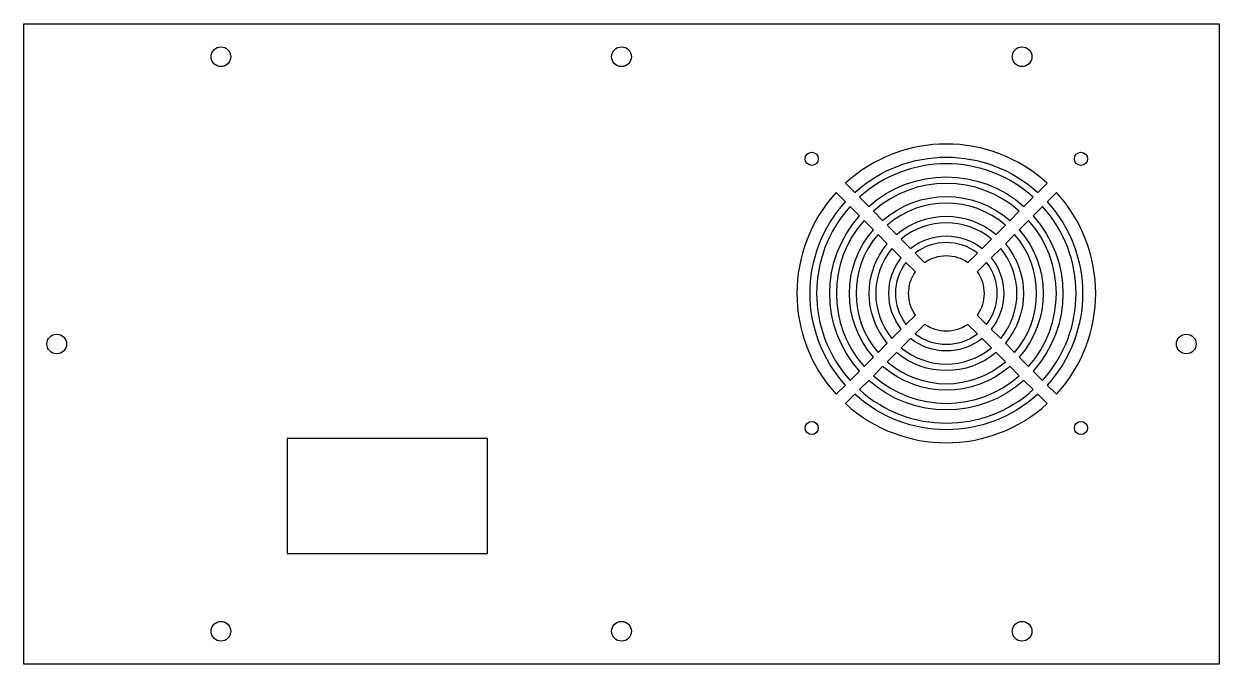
# Model space of a CAD drawing. Header units: millimetres. Extents: x -361 to 3, y -265 to -70.
import ezdxf

# ---------------------------------------------------------------- set-up
doc = ezdxf.new("R2010")
doc.units = ezdxf.units.MM
doc.layers.get('0').update_dxf_attribs({"linetype": 'CONTINUOUS'})

msp = doc.modelspace()

# ---------------------------------------------------------------- linework, layer by layer
for points in [[(3, -70), (3, -265), (-361, -265), (-361, -70)], [(-219.85, -196.3), (-280.85, -196.3), (-280.85, -231.3), (-219.85, -231.3)]]:
    msp.add_lwpolyline(points, close=True)
for points in [[(-110.8, -118.54), (-107.97, -121.37, -0.386246), (-52.18, -121.37), (-49.34, -118.54, 0.388685)], [(-56.42, -125.62), (-53.59, -122.79, 0.384843), (-106.55, -122.79), (-103.72, -125.62, -0.381567)], [(-60.68, -129.87), (-57.84, -127.03, 0.379638), (-102.3, -127.03), (-99.47, -129.87, -0.375005)], [(-110.8, -124.2), (-113.63, -121.37, 0.388685), (-113.63, -182.82), (-110.8, -179.99, -0.386246)], [(-49.35, -179.99), (-46.52, -182.82, 0.388685), (-46.52, -121.37), (-49.35, -124.2, -0.386246)], [(-106.55, -128.45), (-109.38, -125.61, 0.384843), (-109.38, -178.58), (-106.55, -175.74, -0.381567)], [(-64.93, -134.12), (-62.09, -131.29, 0.372188), (-98.05, -131.29), (-95.22, -134.12, -0.365135)], [(-53.6, -175.74), (-50.76, -178.58, 0.384843), (-50.76, -125.61), (-53.6, -128.45, -0.381567)], [(-102.3, -132.7), (-105.13, -129.86, 0.379638), (-105.13, -174.33), (-102.3, -171.49, -0.375005)], [(-69.19, -138.39), (-66.35, -135.54, 0.360638), (-93.8, -135.54), (-90.95, -138.39, -0.348605)], [(-57.85, -171.49), (-55.01, -174.33, 0.379638), (-55.01, -129.86), (-57.85, -132.7, -0.375005)], [(-98.04, -136.95), (-100.88, -134.11, 0.372188), (-100.88, -170.07), (-98.04, -167.24, -0.365135)], [(-62.1, -167.24), (-59.26, -170.07, 0.372188), (-59.26, -134.11), (-62.1, -136.95, -0.365135)], [(-73.48, -142.67), (-70.62, -139.81, 0.340295), (-89.53, -139.81), (-86.67, -142.67, -0.315151)], [(-93.78, -141.22), (-96.62, -138.37, 0.360638), (-96.62, -165.82), (-93.78, -162.97, -0.348605)], [(-66.37, -162.97), (-63.52, -165.82, 0.360638), (-63.52, -138.37), (-66.37, -141.22, -0.348605)], [(-89.49, -145.5), (-92.36, -142.64, 0.340295), (-92.36, -161.55), (-89.49, -158.69, -0.315151)], [(-70.65, -158.69), (-67.79, -161.55, 0.340295), (-67.79, -142.64), (-70.65, -145.5, -0.315151)], [(-86.67, -161.52), (-89.53, -164.38, 0.340295), (-70.62, -164.38), (-73.48, -161.52, -0.315151)], [(-90.95, -165.8), (-93.8, -168.65, 0.360638), (-66.35, -168.65), (-69.19, -165.8, -0.348605)], [(-95.22, -170.07), (-98.05, -172.9, 0.372188), (-62.09, -172.9), (-64.93, -170.07, -0.365135)], [(-99.47, -174.32), (-102.3, -177.15, 0.379638), (-57.84, -177.15), (-60.68, -174.32, -0.375005)], [(-103.72, -178.57), (-106.55, -181.4, 0.384843), (-53.59, -181.4), (-56.42, -178.57, -0.381567)], [(-49.34, -185.65), (-52.18, -182.82, -0.386246), (-107.97, -182.82), (-110.8, -185.65, 0.388685)]]:
    msp.add_lwpolyline(points, format="xyb", close=True)
for centre, radius in [((-301, -80), 3), ((-179, -80), 3), ((-57, -80), 3), ((-121.07, -111.09), 2), ((-39.07, -111.09), 2), ((-351, -167.5), 3), ((-7, -167.5), 3), ((-121.07, -193.09), 2), ((-39.07, -193.09), 2), ((-301, -255), 3), ((-179, -255), 3), ((-57, -255), 3)]:
    msp.add_circle(centre, radius)

doc.saveas('drawing.dxf')
